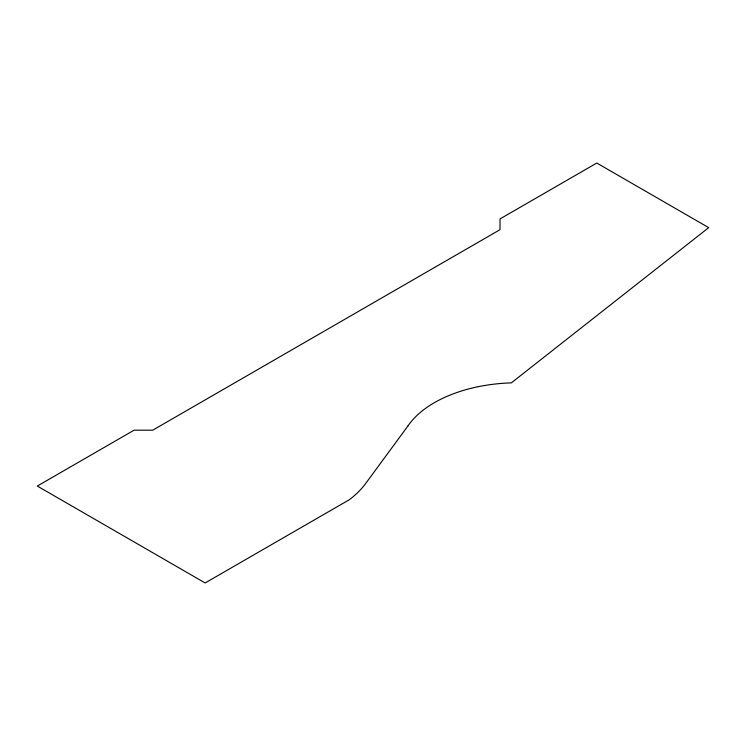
<?xml version="1.0" encoding="UTF-8"?>
<svg xmlns="http://www.w3.org/2000/svg" width="746" height="746" viewBox="0 0 746 746"><rect width="100%" height="100%" fill="white"/><g stroke="black" fill="none" stroke-linecap="round" stroke-linejoin="round"><path stroke-width="1.12" d="M407.978 425.91L365.531 483.678A127.09 73.378 0 0 1 349.24 499.773L205.15 582.962L37.3 486.056L134.084 430.181L152.734 430.181L500.016 229.684L500.016 218.914L596.8 163.038L708.7 227.642L511.336 382.875A117.831 68.035 0 0 0 407.978 425.91"/></g></svg>
